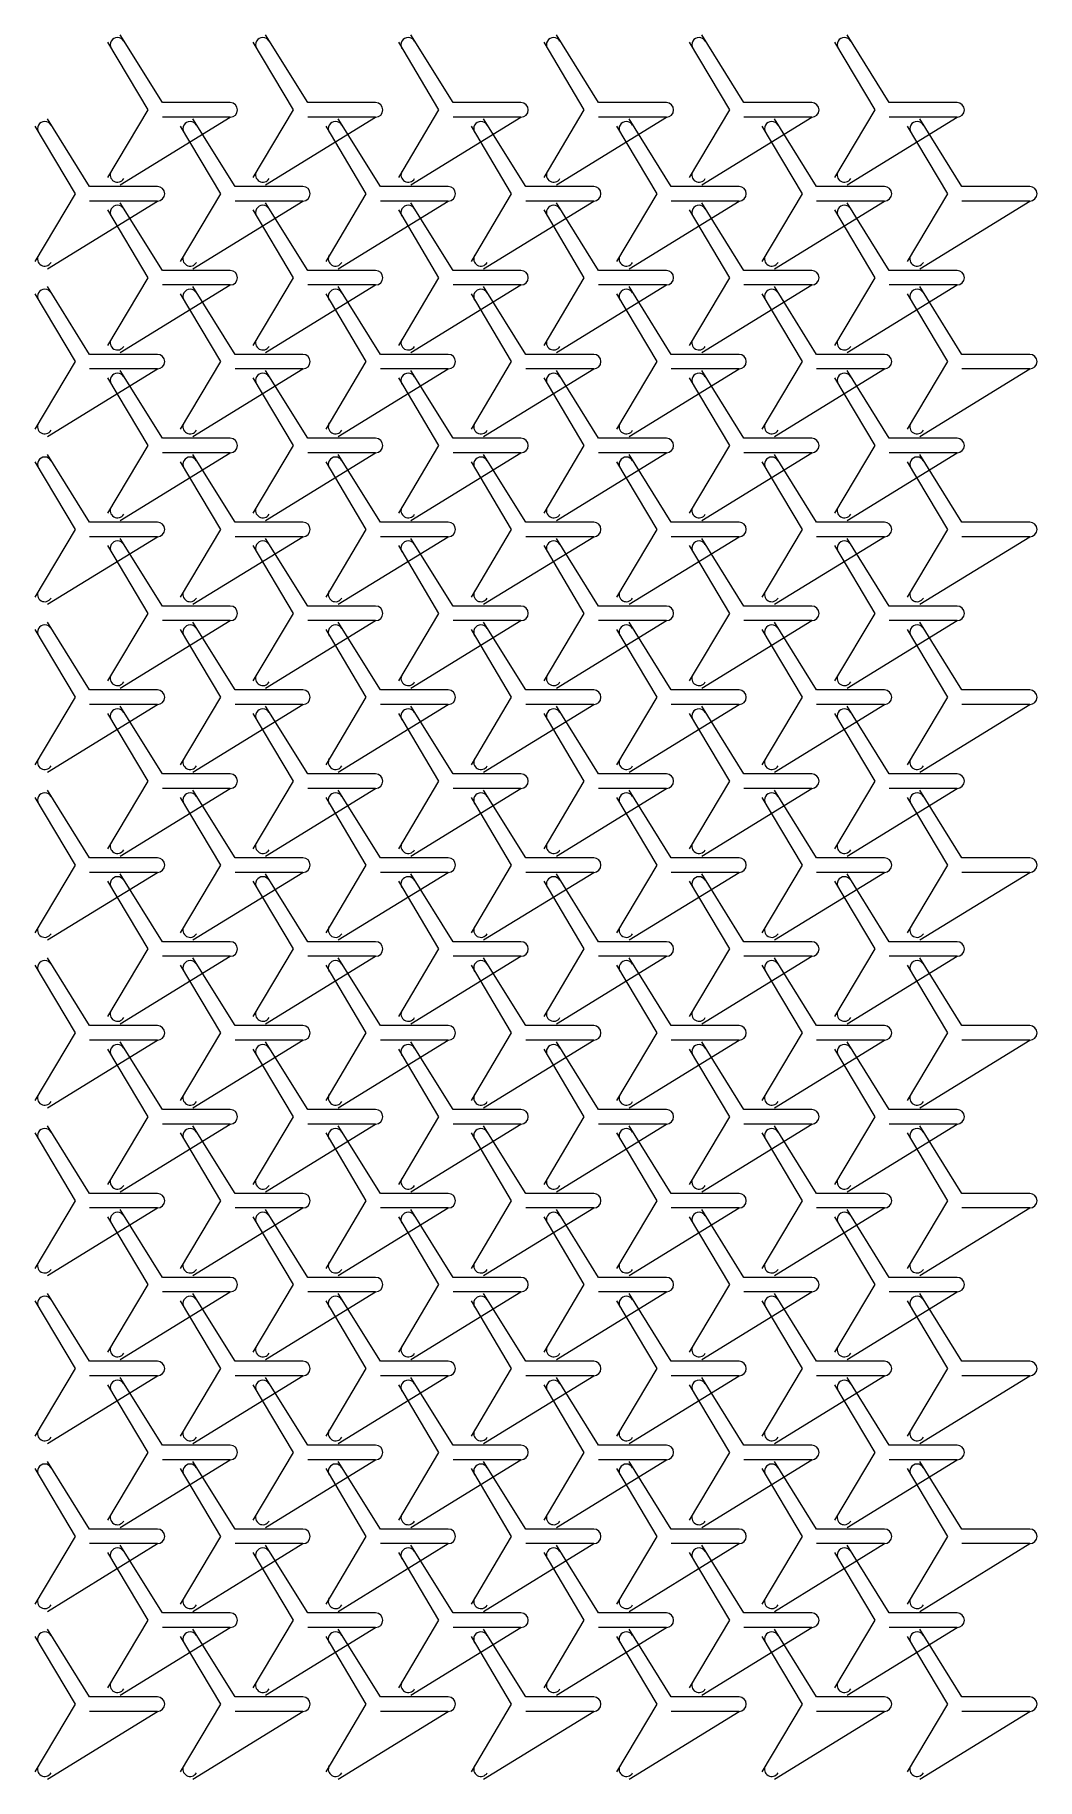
# Model space of a CAD drawing. Header units: metres. Extents: x 13 to 116, y 7 to 187.
import ezdxf

# ---------------------------------------------------------------- set-up
doc = ezdxf.new("R2010")
doc.units = ezdxf.units.M
doc.layers.add('TOP', color=1, linetype='Continuous', lineweight=0)

msp = doc.modelspace()

# ---------------------------------------------------------------- linework, layer by layer
at = {"layer": 'TOP'}
for p, q in [((20.1, 185.86), (24.25, 178.87)), ((25.75, 179.62), (21.4, 186.61)), ((35.1, 185.86), (39.25, 178.87)), ((40.75, 179.62), (36.4, 186.61)), ((50.1, 185.86), (54.25, 178.87)), ((55.75, 179.62), (51.4, 186.61)), ((65.1, 185.86), (69.25, 178.87)), ((70.75, 179.62), (66.4, 186.61)), ((80.1, 185.86), (84.25, 178.87)), ((85.75, 179.62), (81.4, 186.61)), ((95.1, 185.86), (99.25, 178.87)), ((100.75, 179.62), (96.4, 186.61)), ((24.25, 178.87), (20.1, 171.89)), ((32.75, 179.62), (25.75, 179.62)), ((39.25, 178.87), (35.1, 171.89)), ((47.75, 179.62), (40.75, 179.62)), ((54.25, 178.87), (50.1, 171.89)), ((62.75, 179.62), (55.75, 179.62)), ((69.25, 178.87), (65.1, 171.89)), ((77.75, 179.62), (70.75, 179.62)), ((84.25, 178.87), (80.1, 171.89)), ((92.75, 179.62), (85.75, 179.62)), ((99.25, 178.87), (95.1, 171.89)), ((107.75, 179.62), (100.75, 179.62)), ((12.6, 177.2), (16.75, 170.21)), ((18.25, 170.96), (13.9, 177.95)), ((21.4, 171.14), (32.75, 178.12)), ((32.75, 178.12), (25.75, 178.12)), ((27.6, 177.2), (31.75, 170.21)), ((33.25, 170.96), (28.9, 177.95)), ((36.4, 171.14), (47.75, 178.12)), ((47.75, 178.12), (40.75, 178.12)), ((42.6, 177.2), (46.75, 170.21)), ((48.25, 170.96), (43.9, 177.95)), ((51.4, 171.14), (62.75, 178.12)), ((62.75, 178.12), (55.75, 178.12)), ((57.6, 177.2), (61.75, 170.21)), ((63.25, 170.96), (58.9, 177.95)), ((66.4, 171.14), (77.75, 178.12)), ((77.75, 178.12), (70.75, 178.12)), ((72.6, 177.2), (76.75, 170.21)), ((78.25, 170.96), (73.9, 177.95)), ((81.4, 171.14), (92.75, 178.12)), ((92.75, 178.12), (85.75, 178.12)), ((87.6, 177.2), (91.75, 170.21)), ((93.25, 170.96), (88.9, 177.95)), ((96.4, 171.14), (107.75, 178.12)), ((107.75, 178.12), (100.75, 178.12)), ((102.6, 177.2), (106.75, 170.21)), ((108.25, 170.96), (103.9, 177.95)), ((16.75, 170.21), (12.6, 163.23)), ((13.9, 162.48), (25.25, 169.46)), ((25.25, 170.96), (18.25, 170.96)), ((25.25, 169.46), (18.25, 169.46)), ((25.75, 162.3), (21.4, 169.29)), ((31.75, 170.21), (27.6, 163.23)), ((28.9, 162.48), (40.25, 169.46)), ((40.25, 170.96), (33.25, 170.96)), ((40.25, 169.46), (33.25, 169.46)), ((40.75, 162.3), (36.4, 169.29)), ((46.75, 170.21), (42.6, 163.23)), ((43.9, 162.48), (55.25, 169.46)), ((55.25, 170.96), (48.25, 170.96)), ((55.25, 169.46), (48.25, 169.46)), ((55.75, 162.3), (51.4, 169.29)), ((61.75, 170.21), (57.6, 163.23)), ((58.9, 162.48), (70.25, 169.46)), ((70.25, 170.96), (63.25, 170.96)), ((70.25, 169.46), (63.25, 169.46)), ((70.75, 162.3), (66.4, 169.29)), ((76.75, 170.21), (72.6, 163.23)), ((73.9, 162.48), (85.25, 169.46)), ((85.25, 170.96), (78.25, 170.96)), ((85.25, 169.46), (78.25, 169.46)), ((85.75, 162.3), (81.4, 169.29)), ((91.75, 170.21), (87.6, 163.23)), ((88.9, 162.48), (100.25, 169.46)), ((100.25, 170.96), (93.25, 170.96)), ((100.25, 169.46), (93.25, 169.46)), ((100.75, 162.3), (96.4, 169.29)), ((106.75, 170.21), (102.6, 163.23)), ((103.9, 162.48), (115.25, 169.46)), ((115.25, 170.96), (108.25, 170.96)), ((115.25, 169.46), (108.25, 169.46)), ((20.1, 168.54), (24.25, 161.55)), ((35.1, 168.54), (39.25, 161.55)), ((50.1, 168.54), (54.25, 161.55)), ((65.1, 168.54), (69.25, 161.55)), ((80.1, 168.54), (84.25, 161.55)), ((95.1, 168.54), (99.25, 161.55)), ((32.75, 162.3), (25.75, 162.3)), ((47.75, 162.3), (40.75, 162.3)), ((62.75, 162.3), (55.75, 162.3)), ((77.75, 162.3), (70.75, 162.3)), ((92.75, 162.3), (85.75, 162.3)), ((107.75, 162.3), (100.75, 162.3)), ((18.25, 153.64), (13.9, 160.63)), ((24.25, 161.55), (20.1, 154.57)), ((21.4, 153.82), (32.75, 160.8)), ((32.75, 160.8), (25.75, 160.8)), ((33.25, 153.64), (28.9, 160.63)), ((39.25, 161.55), (35.1, 154.57)), ((36.4, 153.82), (47.75, 160.8)), ((47.75, 160.8), (40.75, 160.8)), ((48.25, 153.64), (43.9, 160.63)), ((54.25, 161.55), (50.1, 154.57)), ((51.4, 153.82), (62.75, 160.8)), ((62.75, 160.8), (55.75, 160.8)), ((63.25, 153.64), (58.9, 160.63)), ((69.25, 161.55), (65.1, 154.57)), ((66.4, 153.82), (77.75, 160.8)), ((77.75, 160.8), (70.75, 160.8)), ((78.25, 153.64), (73.9, 160.63)), ((84.25, 161.55), (80.1, 154.57)), ((81.4, 153.82), (92.75, 160.8)), ((92.75, 160.8), (85.75, 160.8)), ((93.25, 153.64), (88.9, 160.63)), ((99.25, 161.55), (95.1, 154.57)), ((96.4, 153.82), (107.75, 160.8)), ((107.75, 160.8), (100.75, 160.8)), ((108.25, 153.64), (103.9, 160.63)), ((12.6, 159.88), (16.75, 152.89)), ((27.6, 159.88), (31.75, 152.89)), ((42.6, 159.88), (46.75, 152.89)), ((57.6, 159.88), (61.75, 152.89)), ((72.6, 159.88), (76.75, 152.89)), ((87.6, 159.88), (91.75, 152.89)), ((102.6, 159.88), (106.75, 152.89)), ((25.25, 153.64), (18.25, 153.64)), ((40.25, 153.64), (33.25, 153.64)), ((55.25, 153.64), (48.25, 153.64)), ((70.25, 153.64), (63.25, 153.64)), ((85.25, 153.64), (78.25, 153.64)), ((100.25, 153.64), (93.25, 153.64)), ((115.25, 153.64), (108.25, 153.64)), ((16.75, 152.89), (12.6, 145.91)), ((13.9, 145.16), (25.25, 152.14)), ((25.25, 152.14), (18.25, 152.14)), ((20.1, 151.22), (24.25, 144.23)), ((25.75, 144.98), (21.4, 151.97)), ((31.75, 152.89), (27.6, 145.91)), ((28.9, 145.16), (40.25, 152.14)), ((40.25, 152.14), (33.25, 152.14)), ((35.1, 151.22), (39.25, 144.23)), ((40.75, 144.98), (36.4, 151.97)), ((46.75, 152.89), (42.6, 145.91)), ((43.9, 145.16), (55.25, 152.14)), ((55.25, 152.14), (48.25, 152.14)), ((50.1, 151.22), (54.25, 144.23)), ((55.75, 144.98), (51.4, 151.97)), ((61.75, 152.89), (57.6, 145.91)), ((58.9, 145.16), (70.25, 152.14)), ((70.25, 152.14), (63.25, 152.14)), ((65.1, 151.22), (69.25, 144.23)), ((70.75, 144.98), (66.4, 151.97)), ((76.75, 152.89), (72.6, 145.91)), ((73.9, 145.16), (85.25, 152.14)), ((85.25, 152.14), (78.25, 152.14)), ((80.1, 151.22), (84.25, 144.23)), ((85.75, 144.98), (81.4, 151.97)), ((91.75, 152.89), (87.6, 145.91)), ((88.9, 145.16), (100.25, 152.14)), ((100.25, 152.14), (93.25, 152.14)), ((95.1, 151.22), (99.25, 144.23)), ((100.75, 144.98), (96.4, 151.97)), ((106.75, 152.89), (102.6, 145.91)), ((103.9, 145.16), (115.25, 152.14)), ((115.25, 152.14), (108.25, 152.14)), ((24.25, 144.23), (20.1, 137.25)), ((32.75, 144.98), (25.75, 144.98)), ((39.25, 144.23), (35.1, 137.25)), ((47.75, 144.98), (40.75, 144.98)), ((54.25, 144.23), (50.1, 137.25)), ((62.75, 144.98), (55.75, 144.98)), ((69.25, 144.23), (65.1, 137.25)), ((77.75, 144.98), (70.75, 144.98)), ((84.25, 144.23), (80.1, 137.25)), ((92.75, 144.98), (85.75, 144.98)), ((99.25, 144.23), (95.1, 137.25)), ((107.75, 144.98), (100.75, 144.98)), ((12.6, 142.56), (16.75, 135.57)), ((18.25, 136.32), (13.9, 143.31)), ((21.4, 136.5), (32.75, 143.48)), ((32.75, 143.48), (25.75, 143.48)), ((27.6, 142.56), (31.75, 135.57)), ((33.25, 136.32), (28.9, 143.31)), ((36.4, 136.5), (47.75, 143.48)), ((47.75, 143.48), (40.75, 143.48)), ((42.6, 142.56), (46.75, 135.57)), ((48.25, 136.32), (43.9, 143.31)), ((51.4, 136.5), (62.75, 143.48)), ((62.75, 143.48), (55.75, 143.48)), ((57.6, 142.56), (61.75, 135.57)), ((63.25, 136.32), (58.9, 143.31)), ((66.4, 136.5), (77.75, 143.48)), ((77.75, 143.48), (70.75, 143.48)), ((72.6, 142.56), (76.75, 135.57)), ((78.25, 136.32), (73.9, 143.31)), ((81.4, 136.5), (92.75, 143.48)), ((92.75, 143.48), (85.75, 143.48)), ((87.6, 142.56), (91.75, 135.57)), ((93.25, 136.32), (88.9, 143.31)), ((96.4, 136.5), (107.75, 143.48)), ((107.75, 143.48), (100.75, 143.48)), ((102.6, 142.56), (106.75, 135.57)), ((108.25, 136.32), (103.9, 143.31)), ((16.75, 135.57), (12.6, 128.59)), ((25.25, 136.32), (18.25, 136.32)), ((31.75, 135.57), (27.6, 128.59)), ((40.25, 136.32), (33.25, 136.32)), ((46.75, 135.57), (42.6, 128.59)), ((55.25, 136.32), (48.25, 136.32)), ((61.75, 135.57), (57.6, 128.59)), ((70.25, 136.32), (63.25, 136.32)), ((76.75, 135.57), (72.6, 128.59)), ((85.25, 136.32), (78.25, 136.32)), ((91.75, 135.57), (87.6, 128.59)), ((100.25, 136.32), (93.25, 136.32)), ((106.75, 135.57), (102.6, 128.59)), ((115.25, 136.32), (108.25, 136.32)), ((13.9, 127.84), (25.25, 134.82)), ((25.25, 134.82), (18.25, 134.82)), ((20.1, 133.9), (24.25, 126.91)), ((25.75, 127.66), (21.4, 134.65)), ((28.9, 127.84), (40.25, 134.82)), ((40.25, 134.82), (33.25, 134.82)), ((35.1, 133.9), (39.25, 126.91)), ((40.75, 127.66), (36.4, 134.65)), ((43.9, 127.84), (55.25, 134.82)), ((55.25, 134.82), (48.25, 134.82)), ((50.1, 133.9), (54.25, 126.91)), ((55.75, 127.66), (51.4, 134.65)), ((58.9, 127.84), (70.25, 134.82)), ((70.25, 134.82), (63.25, 134.82)), ((65.1, 133.9), (69.25, 126.91)), ((70.75, 127.66), (66.4, 134.65)), ((73.9, 127.84), (85.25, 134.82)), ((85.25, 134.82), (78.25, 134.82)), ((80.1, 133.9), (84.25, 126.91)), ((85.75, 127.66), (81.4, 134.65)), ((88.9, 127.84), (100.25, 134.82)), ((100.25, 134.82), (93.25, 134.82)), ((95.1, 133.9), (99.25, 126.91)), ((100.75, 127.66), (96.4, 134.65)), ((103.9, 127.84), (115.25, 134.82)), ((115.25, 134.82), (108.25, 134.82)), ((24.25, 126.91), (20.1, 119.93)), ((21.4, 119.18), (32.75, 126.16)), ((32.75, 127.66), (25.75, 127.66)), ((32.75, 126.16), (25.75, 126.16)), ((39.25, 126.91), (35.1, 119.93)), ((36.4, 119.18), (47.75, 126.16)), ((47.75, 127.66), (40.75, 127.66)), ((47.75, 126.16), (40.75, 126.16)), ((54.25, 126.91), (50.1, 119.93)), ((51.4, 119.18), (62.75, 126.16)), ((62.75, 127.66), (55.75, 127.66)), ((62.75, 126.16), (55.75, 126.16)), ((69.25, 126.91), (65.1, 119.93)), ((66.4, 119.18), (77.75, 126.16)), ((77.75, 127.66), (70.75, 127.66)), ((77.75, 126.16), (70.75, 126.16)), ((84.25, 126.91), (80.1, 119.93)), ((81.4, 119.18), (92.75, 126.16)), ((92.75, 127.66), (85.75, 127.66)), ((92.75, 126.16), (85.75, 126.16)), ((99.25, 126.91), (95.1, 119.93)), ((96.4, 119.18), (107.75, 126.16)), ((107.75, 127.66), (100.75, 127.66)), ((107.75, 126.16), (100.75, 126.16)), ((12.6, 125.24), (16.75, 118.25)), ((18.25, 119), (13.9, 125.99)), ((27.6, 125.24), (31.75, 118.25)), ((33.25, 119), (28.9, 125.99)), ((42.6, 125.24), (46.75, 118.25)), ((48.25, 119), (43.9, 125.99)), ((57.6, 125.24), (61.75, 118.25)), ((63.25, 119), (58.9, 125.99)), ((72.6, 125.24), (76.75, 118.25)), ((78.25, 119), (73.9, 125.99)), ((87.6, 125.24), (91.75, 118.25)), ((93.25, 119), (88.9, 125.99)), ((102.6, 125.24), (106.75, 118.25)), ((108.25, 119), (103.9, 125.99)), ((25.25, 119), (18.25, 119)), ((40.25, 119), (33.25, 119)), ((55.25, 119), (48.25, 119)), ((70.25, 119), (63.25, 119)), ((85.25, 119), (78.25, 119)), ((100.25, 119), (93.25, 119)), ((115.25, 119), (108.25, 119)), ((16.75, 118.25), (12.6, 111.27)), ((13.9, 110.52), (25.25, 117.5)), ((25.25, 117.5), (18.25, 117.5)), ((25.75, 110.34), (21.4, 117.33)), ((31.75, 118.25), (27.6, 111.27)), ((28.9, 110.52), (40.25, 117.5)), ((40.25, 117.5), (33.25, 117.5)), ((40.75, 110.34), (36.4, 117.33)), ((46.75, 118.25), (42.6, 111.27)), ((43.9, 110.52), (55.25, 117.5)), ((55.25, 117.5), (48.25, 117.5)), ((55.75, 110.34), (51.4, 117.33)), ((61.75, 118.25), (57.6, 111.27)), ((58.9, 110.52), (70.25, 117.5)), ((70.25, 117.5), (63.25, 117.5)), ((70.75, 110.34), (66.4, 117.33)), ((76.75, 118.25), (72.6, 111.27)), ((73.9, 110.52), (85.25, 117.5)), ((85.25, 117.5), (78.25, 117.5)), ((85.75, 110.34), (81.4, 117.33)), ((91.75, 118.25), (87.6, 111.27)), ((88.9, 110.52), (100.25, 117.5)), ((100.25, 117.5), (93.25, 117.5)), ((100.75, 110.34), (96.4, 117.33)), ((106.75, 118.25), (102.6, 111.27)), ((103.9, 110.52), (115.25, 117.5)), ((115.25, 117.5), (108.25, 117.5)), ((20.1, 116.58), (24.25, 109.59)), ((35.1, 116.58), (39.25, 109.59)), ((50.1, 116.58), (54.25, 109.59)), ((65.1, 116.58), (69.25, 109.59)), ((80.1, 116.58), (84.25, 109.59)), ((95.1, 116.58), (99.25, 109.59)), ((32.75, 110.34), (25.75, 110.34)), ((47.75, 110.34), (40.75, 110.34)), ((62.75, 110.34), (55.75, 110.34)), ((77.75, 110.34), (70.75, 110.34)), ((92.75, 110.34), (85.75, 110.34)), ((107.75, 110.34), (100.75, 110.34)), ((18.25, 101.68), (13.9, 108.67)), ((24.25, 109.59), (20.1, 102.61)), ((21.4, 101.86), (32.75, 108.84)), ((32.75, 108.84), (25.75, 108.84)), ((33.25, 101.68), (28.9, 108.67)), ((39.25, 109.59), (35.1, 102.61)), ((36.4, 101.86), (47.75, 108.84)), ((47.75, 108.84), (40.75, 108.84)), ((48.25, 101.68), (43.9, 108.67)), ((54.25, 109.59), (50.1, 102.61)), ((51.4, 101.86), (62.75, 108.84)), ((62.75, 108.84), (55.75, 108.84)), ((63.25, 101.68), (58.9, 108.67)), ((69.25, 109.59), (65.1, 102.61)), ((66.4, 101.86), (77.75, 108.84)), ((77.75, 108.84), (70.75, 108.84)), ((78.25, 101.68), (73.9, 108.67)), ((84.25, 109.59), (80.1, 102.61)), ((81.4, 101.86), (92.75, 108.84)), ((92.75, 108.84), (85.75, 108.84)), ((93.25, 101.68), (88.9, 108.67)), ((99.25, 109.59), (95.1, 102.61)), ((96.4, 101.86), (107.75, 108.84)), ((107.75, 108.84), (100.75, 108.84)), ((108.25, 101.68), (103.9, 108.67)), ((12.6, 107.92), (16.75, 100.93)), ((27.6, 107.92), (31.75, 100.93)), ((42.6, 107.92), (46.75, 100.93)), ((57.6, 107.92), (61.75, 100.93)), ((72.6, 107.92), (76.75, 100.93)), ((87.6, 107.92), (91.75, 100.93)), ((102.6, 107.92), (106.75, 100.93)), ((16.75, 100.93), (12.6, 93.95)), ((25.25, 101.68), (18.25, 101.68)), ((31.75, 100.93), (27.6, 93.95)), ((40.25, 101.68), (33.25, 101.68)), ((46.75, 100.93), (42.6, 93.95)), ((55.25, 101.68), (48.25, 101.68)), ((61.75, 100.93), (57.6, 93.95)), ((70.25, 101.68), (63.25, 101.68)), ((76.75, 100.93), (72.6, 93.95)), ((85.25, 101.68), (78.25, 101.68)), ((91.75, 100.93), (87.6, 93.95)), ((100.25, 101.68), (93.25, 101.68)), ((106.75, 100.93), (102.6, 93.95)), ((115.25, 101.68), (108.25, 101.68)), ((13.9, 93.2), (25.25, 100.18)), ((25.25, 100.18), (18.25, 100.18)), ((20.1, 99.26), (24.25, 92.27)), ((25.75, 93.02), (21.4, 100.01)), ((28.9, 93.2), (40.25, 100.18)), ((40.25, 100.18), (33.25, 100.18)), ((35.1, 99.26), (39.25, 92.27)), ((40.75, 93.02), (36.4, 100.01)), ((43.9, 93.2), (55.25, 100.18)), ((55.25, 100.18), (48.25, 100.18)), ((50.1, 99.26), (54.25, 92.27)), ((55.75, 93.02), (51.4, 100.01)), ((58.9, 93.2), (70.25, 100.18)), ((70.25, 100.18), (63.25, 100.18)), ((65.1, 99.26), (69.25, 92.27)), ((70.75, 93.02), (66.4, 100.01)), ((73.9, 93.2), (85.25, 100.18)), ((85.25, 100.18), (78.25, 100.18)), ((80.1, 99.26), (84.25, 92.27)), ((85.75, 93.02), (81.4, 100.01)), ((88.9, 93.2), (100.25, 100.18)), ((100.25, 100.18), (93.25, 100.18)), ((95.1, 99.26), (99.25, 92.27)), ((100.75, 93.02), (96.4, 100.01)), ((103.9, 93.2), (115.25, 100.18)), ((115.25, 100.18), (108.25, 100.18)), ((24.25, 92.27), (20.1, 85.29)), ((32.75, 93.02), (25.75, 93.02)), ((39.25, 92.27), (35.1, 85.29)), ((47.75, 93.02), (40.75, 93.02)), ((54.25, 92.27), (50.1, 85.29)), ((62.75, 93.02), (55.75, 93.02)), ((69.25, 92.27), (65.1, 85.29)), ((77.75, 93.02), (70.75, 93.02)), ((84.25, 92.27), (80.1, 85.29)), ((92.75, 93.02), (85.75, 93.02)), ((99.25, 92.27), (95.1, 85.29)), ((107.75, 93.02), (100.75, 93.02)), ((12.6, 90.6), (16.75, 83.61)), ((18.25, 84.36), (13.9, 91.35)), ((21.4, 84.54), (32.75, 91.52)), ((32.75, 91.52), (25.75, 91.52)), ((27.6, 90.6), (31.75, 83.61)), ((33.25, 84.36), (28.9, 91.35)), ((36.4, 84.54), (47.75, 91.52)), ((47.75, 91.52), (40.75, 91.52)), ((42.6, 90.6), (46.75, 83.61)), ((48.25, 84.36), (43.9, 91.35)), ((51.4, 84.54), (62.75, 91.52)), ((62.75, 91.52), (55.75, 91.52)), ((57.6, 90.6), (61.75, 83.61)), ((63.25, 84.36), (58.9, 91.35)), ((66.4, 84.54), (77.75, 91.52)), ((77.75, 91.52), (70.75, 91.52)), ((72.6, 90.6), (76.75, 83.61)), ((78.25, 84.36), (73.9, 91.35)), ((81.4, 84.54), (92.75, 91.52)), ((92.75, 91.52), (85.75, 91.52)), ((87.6, 90.6), (91.75, 83.61)), ((93.25, 84.36), (88.9, 91.35)), ((96.4, 84.54), (107.75, 91.52)), ((107.75, 91.52), (100.75, 91.52)), ((102.6, 90.6), (106.75, 83.61)), ((108.25, 84.36), (103.9, 91.35)), ((16.75, 83.61), (12.6, 76.63)), ((13.9, 75.88), (25.25, 82.86)), ((25.25, 84.36), (18.25, 84.36)), ((25.25, 82.86), (18.25, 82.86)), ((31.75, 83.61), (27.6, 76.63)), ((28.9, 75.88), (40.25, 82.86)), ((40.25, 84.36), (33.25, 84.36)), ((40.25, 82.86), (33.25, 82.86)), ((46.75, 83.61), (42.6, 76.63)), ((43.9, 75.88), (55.25, 82.86)), ((55.25, 84.36), (48.25, 84.36)), ((55.25, 82.86), (48.25, 82.86)), ((61.75, 83.61), (57.6, 76.63)), ((58.9, 75.88), (70.25, 82.86)), ((70.25, 84.36), (63.25, 84.36)), ((70.25, 82.86), (63.25, 82.86)), ((76.75, 83.61), (72.6, 76.63)), ((73.9, 75.88), (85.25, 82.86)), ((85.25, 84.36), (78.25, 84.36)), ((85.25, 82.86), (78.25, 82.86)), ((91.75, 83.61), (87.6, 76.63)), ((88.9, 75.88), (100.25, 82.86)), ((100.25, 84.36), (93.25, 84.36)), ((100.25, 82.86), (93.25, 82.86)), ((106.75, 83.61), (102.6, 76.63)), ((103.9, 75.88), (115.25, 82.86)), ((115.25, 84.36), (108.25, 84.36)), ((115.25, 82.86), (108.25, 82.86)), ((20.1, 81.94), (24.25, 74.95)), ((25.75, 75.7), (21.4, 82.69)), ((35.1, 81.94), (39.25, 74.95)), ((40.75, 75.7), (36.4, 82.69)), ((50.1, 81.94), (54.25, 74.95)), ((55.75, 75.7), (51.4, 82.69)), ((65.1, 81.94), (69.25, 74.95)), ((70.75, 75.7), (66.4, 82.69)), ((80.1, 81.94), (84.25, 74.95)), ((85.75, 75.7), (81.4, 82.69)), ((95.1, 81.94), (99.25, 74.95)), ((100.75, 75.7), (96.4, 82.69)), ((32.75, 75.7), (25.75, 75.7)), ((47.75, 75.7), (40.75, 75.7)), ((62.75, 75.7), (55.75, 75.7)), ((77.75, 75.7), (70.75, 75.7)), ((92.75, 75.7), (85.75, 75.7)), ((107.75, 75.7), (100.75, 75.7)), ((18.25, 67.04), (13.9, 74.03)), ((24.25, 74.95), (20.1, 67.97)), ((21.4, 67.22), (32.75, 74.2)), ((32.75, 74.2), (25.75, 74.2)), ((33.25, 67.04), (28.9, 74.03)), ((39.25, 74.95), (35.1, 67.97)), ((36.4, 67.22), (47.75, 74.2)), ((47.75, 74.2), (40.75, 74.2)), ((48.25, 67.04), (43.9, 74.03)), ((54.25, 74.95), (50.1, 67.97)), ((51.4, 67.22), (62.75, 74.2)), ((62.75, 74.2), (55.75, 74.2)), ((63.25, 67.04), (58.9, 74.03)), ((69.25, 74.95), (65.1, 67.97)), ((66.4, 67.22), (77.75, 74.2)), ((77.75, 74.2), (70.75, 74.2)), ((78.25, 67.04), (73.9, 74.03)), ((84.25, 74.95), (80.1, 67.97)), ((81.4, 67.22), (92.75, 74.2)), ((92.75, 74.2), (85.75, 74.2)), ((93.25, 67.04), (88.9, 74.03)), ((99.25, 74.95), (95.1, 67.97)), ((96.4, 67.22), (107.75, 74.2)), ((107.75, 74.2), (100.75, 74.2)), ((108.25, 67.04), (103.9, 74.03)), ((12.6, 73.28), (16.75, 66.29)), ((27.6, 73.28), (31.75, 66.29)), ((42.6, 73.28), (46.75, 66.29)), ((57.6, 73.28), (61.75, 66.29)), ((72.6, 73.28), (76.75, 66.29)), ((87.6, 73.28), (91.75, 66.29)), ((102.6, 73.28), (106.75, 66.29)), ((25.25, 67.04), (18.25, 67.04)), ((40.25, 67.04), (33.25, 67.04)), ((55.25, 67.04), (48.25, 67.04)), ((70.25, 67.04), (63.25, 67.04)), ((85.25, 67.04), (78.25, 67.04)), ((100.25, 67.04), (93.25, 67.04)), ((115.25, 67.04), (108.25, 67.04)), ((16.75, 66.29), (12.6, 59.31)), ((13.9, 58.56), (25.25, 65.54)), ((25.25, 65.54), (18.25, 65.54)), ((25.75, 58.38), (21.4, 65.37)), ((31.75, 66.29), (27.6, 59.31)), ((28.9, 58.56), (40.25, 65.54)), ((40.25, 65.54), (33.25, 65.54)), ((40.75, 58.38), (36.4, 65.37)), ((46.75, 66.29), (42.6, 59.31)), ((43.9, 58.56), (55.25, 65.54)), ((55.25, 65.54), (48.25, 65.54)), ((55.75, 58.38), (51.4, 65.37)), ((61.75, 66.29), (57.6, 59.31)), ((58.9, 58.56), (70.25, 65.54)), ((70.25, 65.54), (63.25, 65.54)), ((70.75, 58.38), (66.4, 65.37)), ((76.75, 66.29), (72.6, 59.31)), ((73.9, 58.56), (85.25, 65.54)), ((85.25, 65.54), (78.25, 65.54)), ((85.75, 58.38), (81.4, 65.37)), ((91.75, 66.29), (87.6, 59.31)), ((88.9, 58.56), (100.25, 65.54)), ((100.25, 65.54), (93.25, 65.54)), ((100.75, 58.38), (96.4, 65.37)), ((106.75, 66.29), (102.6, 59.31)), ((103.9, 58.56), (115.25, 65.54)), ((115.25, 65.54), (108.25, 65.54)), ((20.1, 64.62), (24.25, 57.63)), ((35.1, 64.62), (39.25, 57.63)), ((50.1, 64.62), (54.25, 57.63)), ((65.1, 64.62), (69.25, 57.63)), ((80.1, 64.62), (84.25, 57.63)), ((95.1, 64.62), (99.25, 57.63)), ((24.25, 57.63), (20.1, 50.65)), ((32.75, 58.38), (25.75, 58.38)), ((39.25, 57.63), (35.1, 50.65)), ((47.75, 58.38), (40.75, 58.38)), ((54.25, 57.63), (50.1, 50.65)), ((62.75, 58.38), (55.75, 58.38)), ((69.25, 57.63), (65.1, 50.65)), ((77.75, 58.38), (70.75, 58.38)), ((84.25, 57.63), (80.1, 50.65)), ((92.75, 58.38), (85.75, 58.38)), ((99.25, 57.63), (95.1, 50.65)), ((107.75, 58.38), (100.75, 58.38)), ((12.6, 55.96), (16.75, 48.97)), ((18.25, 49.72), (13.9, 56.71)), ((21.4, 49.9), (32.75, 56.88)), ((32.75, 56.88), (25.75, 56.88)), ((27.6, 55.96), (31.75, 48.97)), ((33.25, 49.72), (28.9, 56.71)), ((36.4, 49.9), (47.75, 56.88)), ((47.75, 56.88), (40.75, 56.88)), ((42.6, 55.96), (46.75, 48.97)), ((48.25, 49.72), (43.9, 56.71)), ((51.4, 49.9), (62.75, 56.88)), ((62.75, 56.88), (55.75, 56.88)), ((57.6, 55.96), (61.75, 48.97)), ((63.25, 49.72), (58.9, 56.71)), ((66.4, 49.9), (77.75, 56.88)), ((77.75, 56.88), (70.75, 56.88)), ((72.6, 55.96), (76.75, 48.97)), ((78.25, 49.72), (73.9, 56.71)), ((81.4, 49.9), (92.75, 56.88)), ((92.75, 56.88), (85.75, 56.88)), ((87.6, 55.96), (91.75, 48.97)), ((93.25, 49.72), (88.9, 56.71)), ((96.4, 49.9), (107.75, 56.88)), ((107.75, 56.88), (100.75, 56.88)), ((102.6, 55.96), (106.75, 48.97)), ((108.25, 49.72), (103.9, 56.71)), ((16.75, 48.97), (12.6, 41.98)), ((25.25, 49.72), (18.25, 49.72)), ((31.75, 48.97), (27.6, 41.98)), ((40.25, 49.72), (33.25, 49.72)), ((46.75, 48.97), (42.6, 41.98)), ((55.25, 49.72), (48.25, 49.72)), ((61.75, 48.97), (57.6, 41.98)), ((70.25, 49.72), (63.25, 49.72)), ((76.75, 48.97), (72.6, 41.98)), ((85.25, 49.72), (78.25, 49.72)), ((91.75, 48.97), (87.6, 41.98)), ((100.25, 49.72), (93.25, 49.72)), ((106.75, 48.97), (102.6, 41.98)), ((115.25, 49.72), (108.25, 49.72)), ((13.9, 41.23), (25.25, 48.22)), ((25.25, 48.22), (18.25, 48.22)), ((20.1, 47.3), (24.25, 40.31)), ((25.75, 41.06), (21.4, 48.05)), ((28.9, 41.23), (40.25, 48.22)), ((40.25, 48.22), (33.25, 48.22)), ((35.1, 47.3), (39.25, 40.31)), ((40.75, 41.06), (36.4, 48.05)), ((43.9, 41.23), (55.25, 48.22)), ((55.25, 48.22), (48.25, 48.22)), ((50.1, 47.3), (54.25, 40.31)), ((55.75, 41.06), (51.4, 48.05)), ((58.9, 41.23), (70.25, 48.22)), ((70.25, 48.22), (63.25, 48.22)), ((65.1, 47.3), (69.25, 40.31)), ((70.75, 41.06), (66.4, 48.05)), ((73.9, 41.23), (85.25, 48.22)), ((85.25, 48.22), (78.25, 48.22)), ((80.1, 47.3), (84.25, 40.31)), ((85.75, 41.06), (81.4, 48.05)), ((88.9, 41.23), (100.25, 48.22)), ((100.25, 48.22), (93.25, 48.22)), ((95.1, 47.3), (99.25, 40.31)), ((100.75, 41.06), (96.4, 48.05)), ((103.9, 41.23), (115.25, 48.22)), ((115.25, 48.22), (108.25, 48.22)), ((24.25, 40.31), (20.1, 33.32)), ((32.75, 41.06), (25.75, 41.06)), ((39.25, 40.31), (35.1, 33.32)), ((47.75, 41.06), (40.75, 41.06)), ((54.25, 40.31), (50.1, 33.32)), ((62.75, 41.06), (55.75, 41.06)), ((69.25, 40.31), (65.1, 33.32)), ((77.75, 41.06), (70.75, 41.06)), ((84.25, 40.31), (80.1, 33.32)), ((92.75, 41.06), (85.75, 41.06)), ((99.25, 40.31), (95.1, 33.32)), ((107.75, 41.06), (100.75, 41.06)), ((12.6, 38.64), (16.75, 31.65)), ((18.25, 32.4), (13.9, 39.39)), ((21.4, 32.57), (32.75, 39.56)), ((32.75, 39.56), (25.75, 39.56)), ((27.6, 38.64), (31.75, 31.65)), ((33.25, 32.4), (28.9, 39.39)), ((36.4, 32.57), (47.75, 39.56)), ((47.75, 39.56), (40.75, 39.56)), ((42.6, 38.64), (46.75, 31.65)), ((48.25, 32.4), (43.9, 39.39)), ((51.4, 32.57), (62.75, 39.56)), ((62.75, 39.56), (55.75, 39.56)), ((57.6, 38.64), (61.75, 31.65)), ((63.25, 32.4), (58.9, 39.39)), ((66.4, 32.57), (77.75, 39.56)), ((77.75, 39.56), (70.75, 39.56)), ((72.6, 38.64), (76.75, 31.65)), ((78.25, 32.4), (73.9, 39.39)), ((81.4, 32.57), (92.75, 39.56)), ((92.75, 39.56), (85.75, 39.56)), ((87.6, 38.64), (91.75, 31.65)), ((93.25, 32.4), (88.9, 39.39)), ((96.4, 32.57), (107.75, 39.56)), ((107.75, 39.56), (100.75, 39.56)), ((102.6, 38.64), (106.75, 31.65)), ((108.25, 32.4), (103.9, 39.39)), ((16.75, 31.65), (12.6, 24.66)), ((13.9, 23.91), (25.25, 30.9)), ((25.25, 32.4), (18.25, 32.4)), ((25.25, 30.9), (18.25, 30.9)), ((25.75, 23.74), (21.4, 30.73)), ((31.75, 31.65), (27.6, 24.66)), ((28.9, 23.91), (40.25, 30.9)), ((40.25, 32.4), (33.25, 32.4)), ((40.25, 30.9), (33.25, 30.9)), ((40.75, 23.74), (36.4, 30.73)), ((46.75, 31.65), (42.6, 24.66)), ((43.9, 23.91), (55.25, 30.9)), ((55.25, 32.4), (48.25, 32.4)), ((55.25, 30.9), (48.25, 30.9)), ((55.75, 23.74), (51.4, 30.73)), ((61.75, 31.65), (57.6, 24.66)), ((58.9, 23.91), (70.25, 30.9)), ((70.25, 32.4), (63.25, 32.4)), ((70.25, 30.9), (63.25, 30.9)), ((70.75, 23.74), (66.4, 30.73)), ((76.75, 31.65), (72.6, 24.66)), ((73.9, 23.91), (85.25, 30.9)), ((85.25, 32.4), (78.25, 32.4)), ((85.25, 30.9), (78.25, 30.9)), ((85.75, 23.74), (81.4, 30.73)), ((91.75, 31.65), (87.6, 24.66)), ((88.9, 23.91), (100.25, 30.9)), ((100.25, 32.4), (93.25, 32.4)), ((100.25, 30.9), (93.25, 30.9)), ((100.75, 23.74), (96.4, 30.73)), ((106.75, 31.65), (102.6, 24.66)), ((103.9, 23.91), (115.25, 30.9)), ((115.25, 32.4), (108.25, 32.4)), ((115.25, 30.9), (108.25, 30.9)), ((20.1, 29.98), (24.25, 22.99)), ((35.1, 29.98), (39.25, 22.99)), ((50.1, 29.98), (54.25, 22.99)), ((65.1, 29.98), (69.25, 22.99)), ((80.1, 29.98), (84.25, 22.99)), ((95.1, 29.98), (99.25, 22.99)), ((32.75, 23.74), (25.75, 23.74)), ((47.75, 23.74), (40.75, 23.74)), ((62.75, 23.74), (55.75, 23.74)), ((77.75, 23.74), (70.75, 23.74)), ((92.75, 23.74), (85.75, 23.74)), ((107.75, 23.74), (100.75, 23.74)), ((18.25, 15.08), (13.9, 22.07)), ((24.25, 22.99), (20.1, 16)), ((21.4, 15.25), (32.75, 22.24)), ((32.75, 22.24), (25.75, 22.24)), ((33.25, 15.08), (28.9, 22.07)), ((39.25, 22.99), (35.1, 16)), ((36.4, 15.25), (47.75, 22.24)), ((47.75, 22.24), (40.75, 22.24)), ((48.25, 15.08), (43.9, 22.07)), ((54.25, 22.99), (50.1, 16)), ((51.4, 15.25), (62.75, 22.24)), ((62.75, 22.24), (55.75, 22.24)), ((63.25, 15.08), (58.9, 22.07)), ((69.25, 22.99), (65.1, 16)), ((66.4, 15.25), (77.75, 22.24)), ((77.75, 22.24), (70.75, 22.24)), ((78.25, 15.08), (73.9, 22.07)), ((84.25, 22.99), (80.1, 16)), ((81.4, 15.25), (92.75, 22.24)), ((92.75, 22.24), (85.75, 22.24)), ((93.25, 15.08), (88.9, 22.07)), ((99.25, 22.99), (95.1, 16)), ((96.4, 15.25), (107.75, 22.24)), ((107.75, 22.24), (100.75, 22.24)), ((108.25, 15.08), (103.9, 22.07)), ((12.6, 21.32), (16.75, 14.33)), ((27.6, 21.32), (31.75, 14.33)), ((42.6, 21.32), (46.75, 14.33)), ((57.6, 21.32), (61.75, 14.33)), ((72.6, 21.32), (76.75, 14.33)), ((87.6, 21.32), (91.75, 14.33)), ((102.6, 21.32), (106.75, 14.33)), ((25.25, 15.08), (18.25, 15.08)), ((40.25, 15.08), (33.25, 15.08)), ((55.25, 15.08), (48.25, 15.08)), ((70.25, 15.08), (63.25, 15.08)), ((85.25, 15.08), (78.25, 15.08)), ((100.25, 15.08), (93.25, 15.08)), ((115.25, 15.08), (108.25, 15.08)), ((16.75, 14.33), (12.6, 7.34)), ((13.9, 6.59), (25.25, 13.58)), ((25.25, 13.58), (18.25, 13.58)), ((31.75, 14.33), (27.6, 7.34)), ((28.9, 6.59), (40.25, 13.58)), ((40.25, 13.58), (33.25, 13.58)), ((46.75, 14.33), (42.6, 7.34)), ((43.9, 6.59), (55.25, 13.58)), ((55.25, 13.58), (48.25, 13.58)), ((61.75, 14.33), (57.6, 7.34)), ((58.9, 6.59), (70.25, 13.58)), ((70.25, 13.58), (63.25, 13.58)), ((76.75, 14.33), (72.6, 7.34)), ((73.9, 6.59), (85.25, 13.58)), ((85.25, 13.58), (78.25, 13.58)), ((91.75, 14.33), (87.6, 7.34)), ((88.9, 6.59), (100.25, 13.58)), ((100.25, 13.58), (93.25, 13.58)), ((106.75, 14.33), (102.6, 7.34)), ((103.9, 6.59), (115.25, 13.58)), ((115.25, 13.58), (108.25, 13.58))]:
    msp.add_line(p, q, dxfattribs=at)
for centre, start, end in [((21.12, 185.59), 30, 210), ((36.12, 185.59), 30, 210), ((51.12, 185.59), 30, 210), ((66.12, 185.59), 30, 210), ((81.12, 185.59), 30, 210), ((96.12, 185.59), 30, 210), ((32.75, 178.87), -90, 90), ((47.75, 178.87), -90, 90), ((62.75, 178.87), -90, 90), ((77.75, 178.87), -90, 90), ((92.75, 178.87), -90, 90), ((107.75, 178.87), -90, 90), ((13.62, 176.93), 30, 210), ((28.62, 176.93), 30, 210), ((43.62, 176.93), 30, 210), ((58.62, 176.93), 30, 210), ((73.62, 176.93), 30, 210), ((88.62, 176.93), 30, 210), ((103.62, 176.93), 30, 210), ((21.12, 172.16), 150, 330), ((36.12, 172.16), 150, 330), ((51.12, 172.16), 150, 330), ((66.12, 172.16), 150, 330), ((81.12, 172.16), 150, 330), ((96.12, 172.16), 150, 330), ((25.25, 170.21), -90, 90), ((40.25, 170.21), -90, 90), ((55.25, 170.21), -90, 90), ((70.25, 170.21), -90, 90), ((85.25, 170.21), -90, 90), ((100.25, 170.21), -90, 90), ((115.25, 170.21), -90, 90), ((21.12, 168.27), 30, 210), ((36.12, 168.27), 30, 210), ((51.12, 168.27), 30, 210), ((66.12, 168.27), 30, 210), ((81.12, 168.27), 30, 210), ((96.12, 168.27), 30, 210), ((13.62, 163.5), 150, 330), ((28.62, 163.5), 150, 330), ((43.62, 163.5), 150, 330), ((58.62, 163.5), 150, 330), ((73.62, 163.5), 150, 330), ((88.62, 163.5), 150, 330), ((103.62, 163.5), 150, 330), ((32.75, 161.55), -90, 90), ((47.75, 161.55), -90, 90), ((62.75, 161.55), -90, 90), ((77.75, 161.55), -90, 90), ((92.75, 161.55), -90, 90), ((107.75, 161.55), -90, 90), ((13.62, 159.61), 30, 210), ((28.62, 159.61), 30, 210), ((43.62, 159.61), 30, 210), ((58.62, 159.61), 30, 210), ((73.62, 159.61), 30, 210), ((88.62, 159.61), 30, 210), ((103.62, 159.61), 30, 210), ((21.12, 154.84), 150, 330), ((36.12, 154.84), 150, 330), ((51.12, 154.84), 150, 330), ((66.12, 154.84), 150, 330), ((81.12, 154.84), 150, 330), ((96.12, 154.84), 150, 330), ((25.25, 152.89), -90, 90), ((40.25, 152.89), -90, 90), ((55.25, 152.89), -90, 90), ((70.25, 152.89), -90, 90), ((85.25, 152.89), -90, 90), ((100.25, 152.89), -90, 90), ((115.25, 152.89), -90, 90), ((21.12, 150.95), 30, 210), ((36.12, 150.95), 30, 210), ((51.12, 150.95), 30, 210), ((66.12, 150.95), 30, 210), ((81.12, 150.95), 30, 210), ((96.12, 150.95), 30, 210), ((13.62, 146.18), 150, 330), ((28.62, 146.18), 150, 330), ((43.62, 146.18), 150, 330), ((58.62, 146.18), 150, 330), ((73.62, 146.18), 150, 330), ((88.62, 146.18), 150, 330), ((103.62, 146.18), 150, 330), ((32.75, 144.23), -90, 90), ((47.75, 144.23), -90, 90), ((62.75, 144.23), -90, 90), ((77.75, 144.23), -90, 90), ((92.75, 144.23), -90, 90), ((107.75, 144.23), -90, 90), ((13.62, 142.29), 30, 210), ((28.62, 142.29), 30, 210), ((43.62, 142.29), 30, 210), ((58.62, 142.29), 30, 210), ((73.62, 142.29), 30, 210), ((88.62, 142.29), 30, 210), ((103.62, 142.29), 30, 210), ((21.12, 137.52), 150, 330), ((36.12, 137.52), 150, 330), ((51.12, 137.52), 150, 330), ((66.12, 137.52), 150, 330), ((81.12, 137.52), 150, 330), ((96.12, 137.52), 150, 330), ((25.25, 135.57), -90, 90), ((40.25, 135.57), -90, 90), ((55.25, 135.57), -90, 90), ((70.25, 135.57), -90, 90), ((85.25, 135.57), -90, 90), ((100.25, 135.57), -90, 90), ((115.25, 135.57), -90, 90), ((21.12, 133.63), 30, 210), ((36.12, 133.63), 30, 210), ((51.12, 133.63), 30, 210), ((66.12, 133.63), 30, 210), ((81.12, 133.63), 30, 210), ((96.12, 133.63), 30, 210), ((13.62, 128.86), 150, 330), ((28.62, 128.86), 150, 330), ((43.62, 128.86), 150, 330), ((58.62, 128.86), 150, 330), ((73.62, 128.86), 150, 330), ((88.62, 128.86), 150, 330), ((103.62, 128.86), 150, 330), ((32.75, 126.91), -90, 90), ((47.75, 126.91), -90, 90), ((62.75, 126.91), -90, 90), ((77.75, 126.91), -90, 90), ((92.75, 126.91), -90, 90), ((107.75, 126.91), -90, 90), ((13.62, 124.96), 30, 210), ((28.62, 124.96), 30, 210), ((43.62, 124.96), 30, 210), ((58.62, 124.96), 30, 210), ((73.62, 124.96), 30, 210), ((88.62, 124.96), 30, 210), ((103.62, 124.96), 30, 210), ((21.12, 120.2), 150, 330), ((25.25, 118.25), -90, 90), ((36.12, 120.2), 150, 330), ((40.25, 118.25), -90, 90), ((51.12, 120.2), 150, 330), ((55.25, 118.25), -90, 90), ((66.12, 120.2), 150, 330), ((70.25, 118.25), -90, 90), ((81.12, 120.2), 150, 330), ((85.25, 118.25), -90, 90), ((96.12, 120.2), 150, 330), ((100.25, 118.25), -90, 90), ((115.25, 118.25), -90, 90), ((21.12, 116.3), 30, 210), ((36.12, 116.3), 30, 210), ((51.12, 116.3), 30, 210), ((66.12, 116.3), 30, 210), ((81.12, 116.3), 30, 210), ((96.12, 116.3), 30, 210), ((13.62, 111.54), 150, 330), ((28.62, 111.54), 150, 330), ((43.62, 111.54), 150, 330), ((58.62, 111.54), 150, 330), ((73.62, 111.54), 150, 330), ((88.62, 111.54), 150, 330), ((103.62, 111.54), 150, 330), ((32.75, 109.59), -90, 90), ((47.75, 109.59), -90, 90), ((62.75, 109.59), -90, 90), ((77.75, 109.59), -90, 90), ((92.75, 109.59), -90, 90), ((107.75, 109.59), -90, 90), ((13.62, 107.64), 30, 210), ((28.62, 107.64), 30, 210), ((43.62, 107.64), 30, 210), ((58.62, 107.64), 30, 210), ((73.62, 107.64), 30, 210), ((88.62, 107.64), 30, 210), ((103.62, 107.64), 30, 210), ((21.12, 102.88), 150, 330), ((36.12, 102.88), 150, 330), ((51.12, 102.88), 150, 330), ((66.12, 102.88), 150, 330), ((81.12, 102.88), 150, 330), ((96.12, 102.88), 150, 330), ((25.25, 100.93), -90, 90), ((40.25, 100.93), -90, 90), ((55.25, 100.93), -90, 90), ((70.25, 100.93), -90, 90), ((85.25, 100.93), -90, 90), ((100.25, 100.93), -90, 90), ((115.25, 100.93), -90, 90), ((21.12, 98.98), 30, 210), ((36.12, 98.98), 30, 210), ((51.12, 98.98), 30, 210), ((66.12, 98.98), 30, 210), ((81.12, 98.98), 30, 210), ((96.12, 98.98), 30, 210), ((13.62, 94.22), 150, 330), ((28.62, 94.22), 150, 330), ((43.62, 94.22), 150, 330), ((58.62, 94.22), 150, 330), ((73.62, 94.22), 150, 330), ((88.62, 94.22), 150, 330), ((103.62, 94.22), 150, 330), ((32.75, 92.27), -90, 90), ((47.75, 92.27), -90, 90), ((62.75, 92.27), -90, 90), ((77.75, 92.27), -90, 90), ((92.75, 92.27), -90, 90), ((107.75, 92.27), -90, 90), ((13.62, 90.32), 30, 210), ((28.62, 90.32), 30, 210), ((43.62, 90.32), 30, 210), ((58.62, 90.32), 30, 210), ((73.62, 90.32), 30, 210), ((88.62, 90.32), 30, 210), ((103.62, 90.32), 30, 210), ((21.12, 85.56), 150, 330), ((36.12, 85.56), 150, 330), ((51.12, 85.56), 150, 330), ((66.12, 85.56), 150, 330), ((81.12, 85.56), 150, 330), ((96.12, 85.56), 150, 330), ((25.25, 83.61), -90, 90), ((40.25, 83.61), -90, 90), ((55.25, 83.61), -90, 90), ((70.25, 83.61), -90, 90), ((85.25, 83.61), -90, 90), ((100.25, 83.61), -90, 90), ((115.25, 83.61), -90, 90), ((21.12, 81.66), 30, 210), ((36.12, 81.66), 30, 210), ((51.12, 81.66), 30, 210), ((66.12, 81.66), 30, 210), ((81.12, 81.66), 30, 210), ((96.12, 81.66), 30, 210), ((13.62, 76.9), 150, 330), ((28.62, 76.9), 150, 330), ((32.75, 74.95), -90, 90), ((43.62, 76.9), 150, 330), ((47.75, 74.95), -90, 90), ((58.62, 76.9), 150, 330), ((62.75, 74.95), -90, 90), ((73.62, 76.9), 150, 330), ((77.75, 74.95), -90, 90), ((88.62, 76.9), 150, 330), ((92.75, 74.95), -90, 90), ((103.62, 76.9), 150, 330), ((107.75, 74.95), -90, 90), ((13.62, 73), 30, 210), ((28.62, 73), 30, 210), ((43.62, 73), 30, 210), ((58.62, 73), 30, 210), ((73.62, 73), 30, 210), ((88.62, 73), 30, 210), ((103.62, 73), 30, 210), ((21.12, 68.24), 150, 330), ((36.12, 68.24), 150, 330), ((51.12, 68.24), 150, 330), ((66.12, 68.24), 150, 330), ((81.12, 68.24), 150, 330), ((96.12, 68.24), 150, 330), ((25.25, 66.29), -90, 90), ((40.25, 66.29), -90, 90), ((55.25, 66.29), -90, 90), ((70.25, 66.29), -90, 90), ((85.25, 66.29), -90, 90), ((100.25, 66.29), -90, 90), ((115.25, 66.29), -90, 90), ((21.12, 64.34), 30, 210), ((36.12, 64.34), 30, 210), ((51.12, 64.34), 30, 210), ((66.12, 64.34), 30, 210), ((81.12, 64.34), 30, 210), ((96.12, 64.34), 30, 210), ((13.62, 59.58), 150, 330), ((28.62, 59.58), 150, 330), ((43.62, 59.58), 150, 330), ((58.62, 59.58), 150, 330), ((73.62, 59.58), 150, 330), ((88.62, 59.58), 150, 330), ((103.62, 59.58), 150, 330), ((32.75, 57.63), -90, 90), ((47.75, 57.63), -90, 90), ((62.75, 57.63), -90, 90), ((77.75, 57.63), -90, 90), ((92.75, 57.63), -90, 90), ((107.75, 57.63), -90, 90), ((13.62, 55.68), 30, 210), ((28.62, 55.68), 30, 210), ((43.62, 55.68), 30, 210), ((58.62, 55.68), 30, 210), ((73.62, 55.68), 30, 210), ((88.62, 55.68), 30, 210), ((103.62, 55.68), 30, 210), ((21.12, 50.92), 150, 330), ((36.12, 50.92), 150, 330), ((51.12, 50.92), 150, 330), ((66.12, 50.92), 150, 330), ((81.12, 50.92), 150, 330), ((96.12, 50.92), 150, 330), ((25.25, 48.97), -90, 90), ((40.25, 48.97), -90, 90), ((55.25, 48.97), -90, 90), ((70.25, 48.97), -90, 90), ((85.25, 48.97), -90, 90), ((100.25, 48.97), -90, 90), ((115.25, 48.97), -90, 90), ((21.12, 47.02), 30, 210), ((36.12, 47.02), 30, 210), ((51.12, 47.02), 30, 210), ((66.12, 47.02), 30, 210), ((81.12, 47.02), 30, 210), ((96.12, 47.02), 30, 210), ((13.62, 42.26), 150, 330), ((28.62, 42.26), 150, 330), ((43.62, 42.26), 150, 330), ((58.62, 42.26), 150, 330), ((73.62, 42.26), 150, 330), ((88.62, 42.26), 150, 330), ((103.62, 42.26), 150, 330), ((32.75, 40.31), -90, 90), ((47.75, 40.31), -90, 90), ((62.75, 40.31), -90, 90), ((77.75, 40.31), -90, 90), ((92.75, 40.31), -90, 90), ((107.75, 40.31), -90, 90), ((13.62, 38.36), 30, 210), ((28.62, 38.36), 30, 210), ((43.62, 38.36), 30, 210), ((58.62, 38.36), 30, 210), ((73.62, 38.36), 30, 210), ((88.62, 38.36), 30, 210), ((103.62, 38.36), 30, 210), ((21.12, 33.6), 150, 330), ((36.12, 33.6), 150, 330), ((51.12, 33.6), 150, 330), ((66.12, 33.6), 150, 330), ((81.12, 33.6), 150, 330), ((96.12, 33.6), 150, 330), ((25.25, 31.65), -90, 90), ((40.25, 31.65), -90, 90), ((55.25, 31.65), -90, 90), ((70.25, 31.65), -90, 90), ((85.25, 31.65), -90, 90), ((100.25, 31.65), -90, 90), ((115.25, 31.65), -90, 90), ((21.12, 29.7), 30, 210), ((36.12, 29.7), 30, 210), ((51.12, 29.7), 30, 210), ((66.12, 29.7), 30, 210), ((81.12, 29.7), 30, 210), ((96.12, 29.7), 30, 210), ((13.62, 24.94), 150, 330), ((28.62, 24.94), 150, 330), ((43.62, 24.94), 150, 330), ((58.62, 24.94), 150, 330), ((73.62, 24.94), 150, 330), ((88.62, 24.94), 150, 330), ((103.62, 24.94), 150, 330), ((32.75, 22.99), -90, 90), ((47.75, 22.99), -90, 90), ((62.75, 22.99), -90, 90), ((77.75, 22.99), -90, 90), ((92.75, 22.99), -90, 90), ((107.75, 22.99), -90, 90), ((13.62, 21.04), 30, 210), ((28.62, 21.04), 30, 210), ((43.62, 21.04), 30, 210), ((58.62, 21.04), 30, 210), ((73.62, 21.04), 30, 210), ((88.62, 21.04), 30, 210), ((103.62, 21.04), 30, 210), ((21.12, 16.28), 150, 330), ((36.12, 16.28), 150, 330), ((51.12, 16.28), 150, 330), ((66.12, 16.28), 150, 330), ((81.12, 16.28), 150, 330), ((96.12, 16.28), 150, 330), ((25.25, 14.33), -90, 90), ((40.25, 14.33), -90, 90), ((55.25, 14.33), -90, 90), ((70.25, 14.33), -90, 90), ((85.25, 14.33), -90, 90), ((100.25, 14.33), -90, 90), ((115.25, 14.33), -90, 90), ((13.62, 7.62), 150, 330), ((28.62, 7.62), 150, 330), ((43.62, 7.62), 150, 330), ((58.62, 7.62), 150, 330), ((73.62, 7.62), 150, 330), ((88.62, 7.62), 150, 330), ((103.62, 7.62), 150, 330)]:
    msp.add_arc(centre, 0.75, start, end, dxfattribs=at)

doc.saveas('drawing.dxf')
